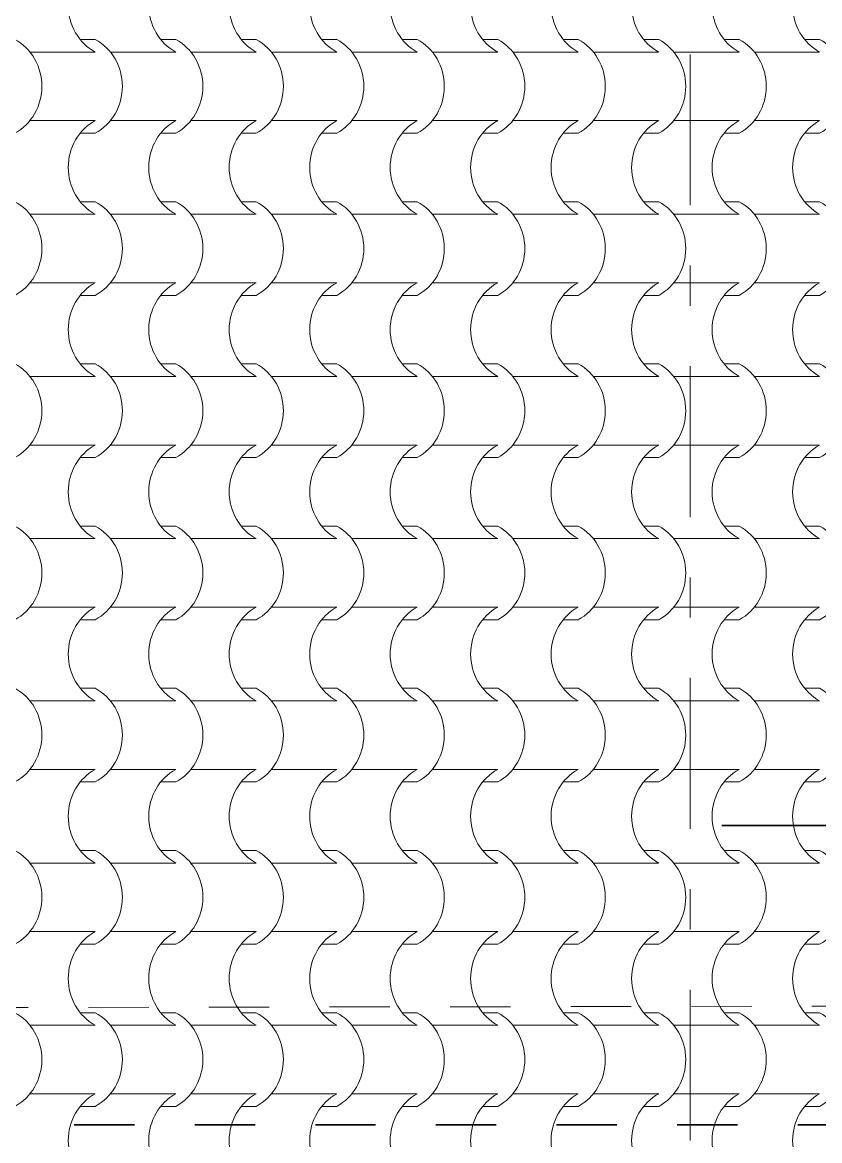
# Model space of a CAD drawing. Header units: millimetres. Extents: x -440 to 2671, y 0 to 297.
# Drawn here: x -202.77 to -174.78, y 100.95 to 140.17 of the extents above; entities that cross this region are included whole.
import ezdxf

# ---------------------------------------------------------------- set-up
doc = ezdxf.new("R2010")
doc.units = ezdxf.units.MM
doc.header["$MEASUREMENT"] = 0
doc.set_wipeout_variables(frame=1)
for name, pattern in [('- Двойно прекъснати линии', [10.936111, 5.291667, -2.116667, 1.411111, -2.116667]), ('- Прекъснати линия', [4.233333, 2.116667, -2.116667]), ('Wipeout_Contour', [1000, 0, -1000])]:
    doc.linetypes.add(name, pattern=pattern)
for name, color, linetype, lineweight, true_color in [('1', 7, 'Continuous', 13, 0x2b2b2b), ('65', 7, 'Continuous', 20, 0x4e4e4e), ('85', 7, 'Continuous', 20, 0x404040)]:
    doc.layers.add(name, color=color, linetype=linetype, lineweight=lineweight, true_color=true_color)
doc.layers.add('102', color=254, linetype='Continuous', lineweight=15)
doc.layers.add('41', color=7, linetype='Continuous', lineweight=35)

# ---------------------------------------------------------------- blocks, each defined once
blk = doc.blocks.new('*X45')
at = {"layer": '102', "color": 254, "linetype": 'Continuous', "lineweight": 15}
for p, q in [((239.451, 139.573), (239.978, 139.573)), ((242.276, 139.573), (242.803, 139.573)), ((245.102, 139.573), (245.628, 139.573)), ((247.927, 139.573), (248.454, 139.573)), ((250.752, 139.573), (251.279, 139.573)), ((253.578, 139.573), (254.105, 139.573)), ((256.403, 139.573), (256.93, 139.573)), ((259.229, 139.573), (259.755, 139.573)), ((262.054, 139.573), (262.581, 139.573)), ((264.879, 139.573), (265.406, 139.573)), ((237.686, 139.133), (238.832, 139.133)), ((238.832, 139.133), (239.978, 139.133)), ((240.511, 139.133), (241.657, 139.133)), ((241.657, 139.133), (242.803, 139.133)), ((243.337, 139.133), (244.483, 139.133)), ((244.483, 139.133), (245.628, 139.133)), ((246.162, 139.133), (247.308, 139.133)), ((247.308, 139.133), (248.454, 139.133)), ((248.987, 139.133), (250.133, 139.133)), ((250.133, 139.133), (251.279, 139.133)), ((251.813, 139.133), (252.959, 139.133)), ((252.959, 139.133), (254.105, 139.133)), ((254.638, 139.133), (255.784, 139.133)), ((255.784, 139.133), (256.93, 139.133)), ((257.464, 139.133), (258.609, 139.133)), ((258.609, 139.133), (259.755, 139.133)), ((260.289, 139.133), (261.435, 139.133)), ((261.435, 139.133), (262.581, 139.133)), ((263.114, 139.133), (264.26, 139.133)), ((264.26, 139.133), (265.406, 139.133)), ((237.686, 136.728), (238.832, 136.728)), ((238.832, 136.728), (239.978, 136.728)), ((240.511, 136.728), (241.657, 136.728)), ((241.657, 136.728), (242.803, 136.728)), ((243.337, 136.728), (244.483, 136.728)), ((244.483, 136.728), (245.628, 136.728)), ((246.162, 136.728), (247.308, 136.728)), ((247.308, 136.728), (248.454, 136.728)), ((248.987, 136.728), (250.133, 136.728)), ((250.133, 136.728), (251.279, 136.728)), ((251.813, 136.728), (252.959, 136.728)), ((252.959, 136.728), (254.105, 136.728)), ((254.638, 136.728), (255.784, 136.728)), ((255.784, 136.728), (256.93, 136.728)), ((257.464, 136.728), (258.609, 136.728)), ((258.609, 136.728), (259.755, 136.728)), ((260.289, 136.728), (261.435, 136.728)), ((261.435, 136.728), (262.581, 136.728)), ((263.114, 136.728), (264.26, 136.728)), ((264.26, 136.728), (265.406, 136.728)), ((239.451, 136.288), (239.978, 136.288)), ((242.276, 136.288), (242.803, 136.288)), ((245.102, 136.288), (245.628, 136.288)), ((247.927, 136.288), (248.454, 136.288)), ((250.752, 136.288), (251.279, 136.288)), ((253.578, 136.288), (254.105, 136.288)), ((256.403, 136.288), (256.93, 136.288)), ((259.229, 136.288), (259.755, 136.288)), ((262.054, 136.288), (262.581, 136.288)), ((264.879, 136.288), (265.406, 136.288)), ((239.451, 133.884), (239.978, 133.884)), ((242.276, 133.884), (242.803, 133.884)), ((245.102, 133.884), (245.628, 133.884)), ((247.927, 133.884), (248.454, 133.884)), ((250.752, 133.884), (251.279, 133.884)), ((253.578, 133.884), (254.105, 133.884)), ((256.403, 133.884), (256.93, 133.884)), ((259.229, 133.884), (259.755, 133.884)), ((262.054, 133.884), (262.581, 133.884)), ((264.879, 133.884), (265.406, 133.884)), ((237.686, 133.444), (238.832, 133.444)), ((238.832, 133.444), (239.978, 133.444)), ((240.511, 133.444), (241.657, 133.444)), ((241.657, 133.444), (242.803, 133.444)), ((243.337, 133.444), (244.483, 133.444)), ((244.483, 133.444), (245.628, 133.444)), ((246.162, 133.444), (247.308, 133.444)), ((247.308, 133.444), (248.454, 133.444)), ((248.987, 133.444), (250.133, 133.444)), ((250.133, 133.444), (251.279, 133.444)), ((251.813, 133.444), (252.959, 133.444)), ((252.959, 133.444), (254.105, 133.444)), ((254.638, 133.444), (255.784, 133.444)), ((255.784, 133.444), (256.93, 133.444)), ((257.464, 133.444), (258.609, 133.444)), ((258.609, 133.444), (259.755, 133.444)), ((260.289, 133.444), (261.435, 133.444)), ((261.435, 133.444), (262.581, 133.444)), ((263.114, 133.444), (264.26, 133.444)), ((264.26, 133.444), (265.406, 133.444)), ((237.686, 131.039), (238.832, 131.039)), ((238.832, 131.039), (239.978, 131.039)), ((240.511, 131.039), (241.657, 131.039)), ((241.657, 131.039), (242.803, 131.039)), ((243.337, 131.039), (244.483, 131.039)), ((244.483, 131.039), (245.628, 131.039)), ((246.162, 131.039), (247.308, 131.039)), ((247.308, 131.039), (248.454, 131.039)), ((248.987, 131.039), (250.133, 131.039)), ((250.133, 131.039), (251.279, 131.039)), ((251.813, 131.039), (252.959, 131.039)), ((252.959, 131.039), (254.105, 131.039)), ((254.638, 131.039), (255.784, 131.039)), ((255.784, 131.039), (256.93, 131.039)), ((257.464, 131.039), (258.609, 131.039)), ((258.609, 131.039), (259.755, 131.039)), ((260.289, 131.039), (261.435, 131.039)), ((261.435, 131.039), (262.581, 131.039)), ((263.114, 131.039), (264.26, 131.039)), ((264.26, 131.039), (265.406, 131.039)), ((239.451, 130.599), (239.978, 130.599)), ((242.276, 130.599), (242.803, 130.599)), ((245.102, 130.599), (245.628, 130.599)), ((247.927, 130.599), (248.454, 130.599)), ((250.752, 130.599), (251.279, 130.599)), ((253.578, 130.599), (254.105, 130.599)), ((256.403, 130.599), (256.93, 130.599)), ((259.229, 130.599), (259.755, 130.599)), ((262.054, 130.599), (262.581, 130.599)), ((264.879, 130.599), (265.406, 130.599)), ((239.451, 128.194), (239.978, 128.194)), ((242.276, 128.194), (242.803, 128.194)), ((245.102, 128.194), (245.628, 128.194)), ((247.927, 128.194), (248.454, 128.194)), ((250.752, 128.194), (251.279, 128.194)), ((253.578, 128.194), (254.105, 128.194)), ((256.403, 128.194), (256.93, 128.194)), ((259.229, 128.194), (259.755, 128.194)), ((262.054, 128.194), (262.581, 128.194)), ((264.879, 128.194), (265.406, 128.194)), ((237.686, 127.754), (238.832, 127.754)), ((238.832, 127.754), (239.978, 127.754)), ((240.511, 127.754), (241.657, 127.754)), ((241.657, 127.754), (242.803, 127.754)), ((243.337, 127.754), (244.483, 127.754)), ((244.483, 127.754), (245.628, 127.754)), ((246.162, 127.754), (247.308, 127.754)), ((247.308, 127.754), (248.454, 127.754)), ((248.987, 127.754), (250.133, 127.754)), ((250.133, 127.754), (251.279, 127.754)), ((251.813, 127.754), (252.959, 127.754)), ((252.959, 127.754), (254.105, 127.754)), ((254.638, 127.754), (255.784, 127.754)), ((255.784, 127.754), (256.93, 127.754)), ((257.464, 127.754), (258.609, 127.754)), ((258.609, 127.754), (259.755, 127.754)), ((260.289, 127.754), (261.435, 127.754)), ((261.435, 127.754), (262.581, 127.754)), ((263.114, 127.754), (264.26, 127.754)), ((264.26, 127.754), (265.406, 127.754)), ((237.686, 125.349), (238.832, 125.349)), ((238.832, 125.349), (239.978, 125.349)), ((240.511, 125.349), (241.657, 125.349)), ((241.657, 125.349), (242.803, 125.349)), ((243.337, 125.349), (244.483, 125.349)), ((244.483, 125.349), (245.628, 125.349)), ((246.162, 125.349), (247.308, 125.349)), ((247.308, 125.349), (248.454, 125.349)), ((248.987, 125.349), (250.133, 125.349)), ((250.133, 125.349), (251.279, 125.349)), ((251.813, 125.349), (252.959, 125.349)), ((252.959, 125.349), (254.105, 125.349)), ((254.638, 125.349), (255.784, 125.349)), ((255.784, 125.349), (256.93, 125.349)), ((257.464, 125.349), (258.609, 125.349)), ((258.609, 125.349), (259.755, 125.349)), ((260.289, 125.349), (261.435, 125.349)), ((261.435, 125.349), (262.581, 125.349)), ((263.114, 125.349), (264.26, 125.349)), ((264.26, 125.349), (265.406, 125.349)), ((239.451, 124.909), (239.978, 124.909)), ((242.276, 124.909), (242.803, 124.909)), ((245.102, 124.909), (245.628, 124.909)), ((247.927, 124.909), (248.454, 124.909)), ((250.752, 124.909), (251.279, 124.909)), ((253.578, 124.909), (254.105, 124.909)), ((256.403, 124.909), (256.93, 124.909)), ((259.229, 124.909), (259.755, 124.909)), ((262.054, 124.909), (262.581, 124.909)), ((264.879, 124.909), (265.406, 124.909)), ((239.451, 122.504), (239.978, 122.504)), ((242.276, 122.504), (242.803, 122.504)), ((245.102, 122.504), (245.628, 122.504)), ((247.927, 122.504), (248.454, 122.504)), ((250.752, 122.504), (251.279, 122.504)), ((253.578, 122.504), (254.105, 122.504)), ((256.403, 122.504), (256.93, 122.504)), ((259.229, 122.504), (259.755, 122.504)), ((262.054, 122.504), (262.581, 122.504)), ((264.879, 122.504), (265.406, 122.504)), ((237.686, 122.064), (238.832, 122.064)), ((238.832, 122.064), (239.978, 122.064)), ((240.511, 122.064), (241.657, 122.064)), ((241.657, 122.064), (242.803, 122.064)), ((243.337, 122.064), (244.483, 122.064)), ((244.483, 122.064), (245.628, 122.064)), ((246.162, 122.064), (247.308, 122.064)), ((247.308, 122.064), (248.454, 122.064)), ((248.987, 122.064), (250.133, 122.064)), ((250.133, 122.064), (251.279, 122.064)), ((251.813, 122.064), (252.959, 122.064)), ((252.959, 122.064), (254.105, 122.064)), ((254.638, 122.064), (255.784, 122.064)), ((255.784, 122.064), (256.93, 122.064)), ((257.464, 122.064), (258.609, 122.064)), ((258.609, 122.064), (259.755, 122.064)), ((260.289, 122.064), (261.435, 122.064)), ((261.435, 122.064), (262.581, 122.064)), ((263.114, 122.064), (264.26, 122.064)), ((264.26, 122.064), (265.406, 122.064)), ((237.686, 119.66), (238.832, 119.66)), ((238.832, 119.66), (239.978, 119.66)), ((240.511, 119.66), (241.657, 119.66)), ((241.657, 119.66), (242.803, 119.66)), ((243.337, 119.66), (244.483, 119.66)), ((244.483, 119.66), (245.628, 119.66)), ((246.162, 119.66), (247.308, 119.66)), ((247.308, 119.66), (248.454, 119.66)), ((248.987, 119.66), (250.133, 119.66)), ((250.133, 119.66), (251.279, 119.66)), ((251.813, 119.66), (252.959, 119.66)), ((252.959, 119.66), (254.105, 119.66)), ((254.638, 119.66), (255.784, 119.66)), ((255.784, 119.66), (256.93, 119.66)), ((257.464, 119.66), (258.609, 119.66)), ((258.609, 119.66), (259.755, 119.66)), ((260.289, 119.66), (261.435, 119.66)), ((261.435, 119.66), (262.581, 119.66)), ((263.114, 119.66), (264.26, 119.66)), ((264.26, 119.66), (265.406, 119.66)), ((239.451, 119.22), (239.978, 119.22)), ((242.276, 119.22), (242.803, 119.22)), ((245.102, 119.22), (245.628, 119.22)), ((247.927, 119.22), (248.454, 119.22)), ((250.752, 119.22), (251.279, 119.22)), ((253.578, 119.22), (254.105, 119.22)), ((256.403, 119.22), (256.93, 119.22)), ((259.229, 119.22), (259.755, 119.22)), ((262.054, 119.22), (262.581, 119.22)), ((264.879, 119.22), (265.406, 119.22)), ((239.451, 116.815), (239.978, 116.815)), ((242.276, 116.815), (242.803, 116.815)), ((245.102, 116.815), (245.628, 116.815)), ((247.927, 116.815), (248.454, 116.815)), ((250.752, 116.815), (251.279, 116.815)), ((253.578, 116.815), (254.105, 116.815)), ((256.403, 116.815), (256.93, 116.815)), ((259.229, 116.815), (259.755, 116.815)), ((262.054, 116.815), (262.581, 116.815)), ((264.879, 116.815), (265.406, 116.815)), ((237.686, 116.375), (238.832, 116.375)), ((238.832, 116.375), (239.978, 116.375)), ((240.511, 116.375), (241.657, 116.375)), ((241.657, 116.375), (242.803, 116.375)), ((243.337, 116.375), (244.483, 116.375)), ((244.483, 116.375), (245.628, 116.375)), ((246.162, 116.375), (247.308, 116.375)), ((247.308, 116.375), (248.454, 116.375)), ((248.987, 116.375), (250.133, 116.375)), ((250.133, 116.375), (251.279, 116.375)), ((251.813, 116.375), (252.959, 116.375)), ((252.959, 116.375), (254.105, 116.375)), ((254.638, 116.375), (255.784, 116.375)), ((255.784, 116.375), (256.93, 116.375)), ((257.464, 116.375), (258.609, 116.375)), ((258.609, 116.375), (259.755, 116.375)), ((260.289, 116.375), (261.435, 116.375)), ((261.435, 116.375), (262.581, 116.375)), ((263.114, 116.375), (264.26, 116.375)), ((264.26, 116.375), (265.406, 116.375)), ((237.686, 113.97), (238.832, 113.97)), ((238.832, 113.97), (239.978, 113.97)), ((240.511, 113.97), (241.657, 113.97)), ((241.657, 113.97), (242.803, 113.97)), ((243.337, 113.97), (244.483, 113.97)), ((244.483, 113.97), (245.628, 113.97)), ((246.162, 113.97), (247.308, 113.97)), ((247.308, 113.97), (248.454, 113.97)), ((248.987, 113.97), (250.133, 113.97)), ((250.133, 113.97), (251.279, 113.97)), ((251.813, 113.97), (252.959, 113.97)), ((252.959, 113.97), (254.105, 113.97)), ((254.638, 113.97), (255.784, 113.97)), ((255.784, 113.97), (256.93, 113.97)), ((257.464, 113.97), (258.609, 113.97)), ((258.609, 113.97), (259.755, 113.97)), ((260.289, 113.97), (261.435, 113.97)), ((261.435, 113.97), (262.581, 113.97)), ((263.114, 113.97), (264.26, 113.97)), ((264.26, 113.97), (265.406, 113.97)), ((239.451, 113.53), (239.978, 113.53)), ((242.276, 113.53), (242.803, 113.53)), ((245.102, 113.53), (245.628, 113.53)), ((247.927, 113.53), (248.454, 113.53)), ((250.752, 113.53), (251.279, 113.53)), ((253.578, 113.53), (254.105, 113.53)), ((256.403, 113.53), (256.93, 113.53)), ((259.229, 113.53), (259.755, 113.53)), ((262.054, 113.53), (262.581, 113.53)), ((264.879, 113.53), (265.406, 113.53)), ((239.451, 111.125), (239.978, 111.125)), ((242.276, 111.125), (242.803, 111.125)), ((245.102, 111.125), (245.628, 111.125)), ((247.927, 111.125), (248.454, 111.125)), ((250.752, 111.125), (251.279, 111.125)), ((253.578, 111.125), (254.105, 111.125)), ((256.403, 111.125), (256.93, 111.125)), ((259.229, 111.125), (259.755, 111.125)), ((262.054, 111.125), (262.581, 111.125)), ((264.879, 111.125), (265.406, 111.125)), ((237.686, 110.685), (238.832, 110.685)), ((238.832, 110.685), (239.978, 110.685)), ((240.511, 110.685), (241.657, 110.685)), ((241.657, 110.685), (242.803, 110.685)), ((243.337, 110.685), (244.483, 110.685)), ((244.483, 110.685), (245.628, 110.685)), ((246.162, 110.685), (247.308, 110.685)), ((247.308, 110.685), (248.454, 110.685)), ((248.987, 110.685), (250.133, 110.685)), ((250.133, 110.685), (251.279, 110.685)), ((251.813, 110.685), (252.959, 110.685)), ((252.959, 110.685), (254.105, 110.685)), ((254.638, 110.685), (255.784, 110.685)), ((255.784, 110.685), (256.93, 110.685)), ((257.464, 110.685), (258.609, 110.685)), ((258.609, 110.685), (259.755, 110.685)), ((260.289, 110.685), (261.435, 110.685)), ((261.435, 110.685), (262.581, 110.685)), ((263.114, 110.685), (264.26, 110.685)), ((264.26, 110.685), (265.406, 110.685)), ((237.686, 108.28), (238.832, 108.28)), ((238.832, 108.28), (239.978, 108.28)), ((240.511, 108.28), (241.657, 108.28)), ((241.657, 108.28), (242.803, 108.28)), ((243.337, 108.28), (244.483, 108.28)), ((244.483, 108.28), (245.628, 108.28)), ((246.162, 108.28), (247.308, 108.28)), ((247.308, 108.28), (248.454, 108.28)), ((248.987, 108.28), (250.133, 108.28)), ((250.133, 108.28), (251.279, 108.28)), ((251.813, 108.28), (252.959, 108.28)), ((252.959, 108.28), (254.105, 108.28)), ((254.638, 108.28), (255.784, 108.28)), ((255.784, 108.28), (256.93, 108.28)), ((257.464, 108.28), (258.609, 108.28)), ((258.609, 108.28), (259.755, 108.28)), ((260.289, 108.28), (261.435, 108.28)), ((261.435, 108.28), (262.581, 108.28)), ((263.114, 108.28), (264.26, 108.28)), ((264.26, 108.28), (265.406, 108.28)), ((239.451, 107.84), (239.978, 107.84)), ((242.276, 107.84), (242.803, 107.84)), ((245.102, 107.84), (245.628, 107.84)), ((247.927, 107.84), (248.454, 107.84)), ((250.752, 107.84), (251.279, 107.84)), ((253.578, 107.84), (254.105, 107.84)), ((256.403, 107.84), (256.93, 107.84)), ((259.229, 107.84), (259.755, 107.84)), ((262.054, 107.84), (262.581, 107.84)), ((264.879, 107.84), (265.406, 107.84)), ((239.451, 105.436), (239.978, 105.436)), ((242.276, 105.436), (242.803, 105.436)), ((245.102, 105.436), (245.628, 105.436)), ((247.927, 105.436), (248.454, 105.436)), ((250.752, 105.436), (251.279, 105.436)), ((253.578, 105.436), (254.105, 105.436)), ((256.403, 105.436), (256.93, 105.436)), ((259.229, 105.436), (259.755, 105.436)), ((262.054, 105.436), (262.581, 105.436)), ((264.879, 105.436), (265.406, 105.436)), ((237.686, 104.996), (238.832, 104.996)), ((238.832, 104.996), (239.978, 104.996)), ((240.511, 104.996), (241.657, 104.996)), ((241.657, 104.996), (242.803, 104.996)), ((243.337, 104.996), (244.483, 104.996)), ((244.483, 104.996), (245.628, 104.996)), ((246.162, 104.996), (247.308, 104.996)), ((247.308, 104.996), (248.454, 104.996)), ((248.987, 104.996), (250.133, 104.996)), ((250.133, 104.996), (251.279, 104.996)), ((251.813, 104.996), (252.959, 104.996)), ((252.959, 104.996), (254.105, 104.996)), ((254.638, 104.996), (255.784, 104.996)), ((255.784, 104.996), (256.93, 104.996)), ((257.464, 104.996), (258.609, 104.996)), ((258.609, 104.996), (259.755, 104.996)), ((260.289, 104.996), (261.435, 104.996)), ((261.435, 104.996), (262.581, 104.996)), ((263.114, 104.996), (264.26, 104.996)), ((264.26, 104.996), (265.406, 104.996)), ((237.686, 102.591), (238.832, 102.591)), ((238.832, 102.591), (239.978, 102.591)), ((240.511, 102.591), (241.657, 102.591)), ((241.657, 102.591), (242.803, 102.591)), ((243.337, 102.591), (244.483, 102.591)), ((244.483, 102.591), (245.628, 102.591)), ((246.162, 102.591), (247.308, 102.591)), ((247.308, 102.591), (248.454, 102.591)), ((248.987, 102.591), (250.133, 102.591)), ((250.133, 102.591), (251.279, 102.591)), ((251.813, 102.591), (252.959, 102.591)), ((252.959, 102.591), (254.105, 102.591)), ((254.638, 102.591), (255.784, 102.591)), ((255.784, 102.591), (256.93, 102.591)), ((257.464, 102.591), (258.609, 102.591)), ((258.609, 102.591), (259.755, 102.591)), ((260.289, 102.591), (261.435, 102.591)), ((261.435, 102.591), (262.581, 102.591)), ((263.114, 102.591), (264.26, 102.591)), ((264.26, 102.591), (265.406, 102.591)), ((239.451, 102.151), (239.978, 102.151)), ((242.276, 102.151), (242.803, 102.151)), ((245.102, 102.151), (245.628, 102.151)), ((247.927, 102.151), (248.454, 102.151)), ((250.752, 102.151), (251.279, 102.151)), ((253.578, 102.151), (254.105, 102.151)), ((256.403, 102.151), (256.93, 102.151)), ((259.229, 102.151), (259.755, 102.151)), ((262.054, 102.151), (262.581, 102.151)), ((264.879, 102.151), (265.406, 102.151))]:
    blk.add_line(p, q, dxfattribs=at)
for centre, major_axis, start_param, end_param in [((240.766, 140.781), (0, 1.849), 1.573772, 2.670554), ((243.592, 140.781), (0, 1.849), 1.573772, 2.670554), ((246.417, 140.781), (0, 1.849), 1.573772, 2.670554), ((249.242, 140.781), (0, 1.849), 1.573772, 2.670554), ((252.068, 140.781), (0, 1.849), 1.573772, 2.670554), ((254.893, 140.781), (0, 1.849), 1.573772, 2.670554), ((257.719, 140.781), (0, 1.849), 1.573772, 2.670554), ((260.544, 140.781), (0, 1.849), 1.573772, 2.670554), ((263.369, 140.781), (0, 1.849), 1.573772, 2.670554), ((266.195, 140.781), (0, 1.849), 1.573772, 2.670554), ((236.376, 137.931), (0, 1.839), 3.607672, 5.817106), ((239.201, 137.931), (0, 1.839), 3.607672, 5.817106), ((242.027, 137.931), (0, 1.839), 3.607672, 5.817106), ((244.852, 137.931), (0, 1.839), 3.607672, 5.817106), ((247.677, 137.931), (0, 1.839), 3.607672, 5.817106), ((250.503, 137.931), (0, 1.839), 3.607672, 5.817106), ((253.328, 137.931), (0, 1.839), 3.607672, 5.817106), ((256.154, 137.931), (0, 1.839), 3.607672, 5.817106), ((258.979, 137.931), (0, 1.839), 3.607672, 5.817106), ((261.804, 137.931), (0, 1.839), 3.607672, 5.817106), ((264.63, 137.931), (0, 1.839), 3.607672, 5.817106), ((240.766, 135.081), (0, 1.849), 0.471039, 1.56782), ((243.592, 135.081), (0, 1.849), 0.471039, 1.56782), ((246.417, 135.081), (0, 1.849), 0.471039, 1.56782), ((249.242, 135.081), (0, 1.849), 0.471039, 1.56782), ((252.068, 135.081), (0, 1.849), 0.471039, 1.56782), ((254.893, 135.081), (0, 1.849), 0.471039, 1.56782), ((257.719, 135.081), (0, 1.849), 0.471039, 1.56782), ((260.544, 135.081), (0, 1.849), 0.471039, 1.56782), ((263.369, 135.081), (0, 1.849), 0.471039, 1.56782), ((266.195, 135.081), (0, 1.849), 0.471039, 1.56782), ((240.766, 135.092), (0, 1.849), 1.573772, 2.670554), ((243.592, 135.092), (0, 1.849), 1.573772, 2.670554), ((246.417, 135.092), (0, 1.849), 1.573772, 2.670554), ((249.242, 135.092), (0, 1.849), 1.573772, 2.670554), ((252.068, 135.092), (0, 1.849), 1.573772, 2.670554), ((254.893, 135.092), (0, 1.849), 1.573772, 2.670554), ((257.719, 135.092), (0, 1.849), 1.573772, 2.670554), ((260.544, 135.092), (0, 1.849), 1.573772, 2.670554), ((263.369, 135.092), (0, 1.849), 1.573772, 2.670554), ((266.195, 135.092), (0, 1.849), 1.573772, 2.670554), ((236.376, 132.241), (0, 1.839), 3.607672, 5.817106), ((239.201, 132.241), (0, 1.839), 3.607672, 5.817106), ((242.027, 132.241), (0, 1.839), 3.607672, 5.817106), ((244.852, 132.241), (0, 1.839), 3.607672, 5.817106), ((247.677, 132.241), (0, 1.839), 3.607672, 5.817106), ((250.503, 132.241), (0, 1.839), 3.607672, 5.817106), ((253.328, 132.241), (0, 1.839), 3.607672, 5.817106), ((256.154, 132.241), (0, 1.839), 3.607672, 5.817106), ((258.979, 132.241), (0, 1.839), 3.607672, 5.817106), ((261.804, 132.241), (0, 1.839), 3.607672, 5.817106), ((264.63, 132.241), (0, 1.839), 3.607672, 5.817106), ((240.766, 129.391), (0, 1.849), 0.471039, 1.56782), ((243.592, 129.391), (0, 1.849), 0.471039, 1.56782), ((246.417, 129.391), (0, 1.849), 0.471039, 1.56782), ((249.242, 129.391), (0, 1.849), 0.471039, 1.56782), ((252.068, 129.391), (0, 1.849), 0.471039, 1.56782), ((254.893, 129.391), (0, 1.849), 0.471039, 1.56782), ((257.719, 129.391), (0, 1.849), 0.471039, 1.56782), ((260.544, 129.391), (0, 1.849), 0.471039, 1.56782), ((263.369, 129.391), (0, 1.849), 0.471039, 1.56782), ((266.195, 129.391), (0, 1.849), 0.471039, 1.56782), ((240.766, 129.402), (0, 1.849), 1.573772, 2.670554), ((243.592, 129.402), (0, 1.849), 1.573772, 2.670554), ((246.417, 129.402), (0, 1.849), 1.573772, 2.670554), ((249.242, 129.402), (0, 1.849), 1.573772, 2.670554), ((252.068, 129.402), (0, 1.849), 1.573772, 2.670554), ((254.893, 129.402), (0, 1.849), 1.573772, 2.670554), ((257.719, 129.402), (0, 1.849), 1.573772, 2.670554), ((260.544, 129.402), (0, 1.849), 1.573772, 2.670554), ((263.369, 129.402), (0, 1.849), 1.573772, 2.670554), ((266.195, 129.402), (0, 1.849), 1.573772, 2.670554), ((236.376, 126.552), (0, 1.839), 3.607672, 5.817106), ((239.201, 126.552), (0, 1.839), 3.607672, 5.817106), ((242.027, 126.552), (0, 1.839), 3.607672, 5.817106), ((244.852, 126.552), (0, 1.839), 3.607672, 5.817106), ((247.677, 126.552), (0, 1.839), 3.607672, 5.817106), ((250.503, 126.552), (0, 1.839), 3.607672, 5.817106), ((253.328, 126.552), (0, 1.839), 3.607672, 5.817106), ((256.154, 126.552), (0, 1.839), 3.607672, 5.817106), ((258.979, 126.552), (0, 1.839), 3.607672, 5.817106), ((261.804, 126.552), (0, 1.839), 3.607672, 5.817106), ((264.63, 126.552), (0, 1.839), 3.607672, 5.817106), ((240.766, 123.701), (0, 1.849), 0.471039, 1.56782), ((243.592, 123.701), (0, 1.849), 0.471039, 1.56782), ((246.417, 123.701), (0, 1.849), 0.471039, 1.56782), ((249.242, 123.701), (0, 1.849), 0.471039, 1.56782), ((252.068, 123.701), (0, 1.849), 0.471039, 1.56782), ((254.893, 123.701), (0, 1.849), 0.471039, 1.56782), ((257.719, 123.701), (0, 1.849), 0.471039, 1.56782), ((260.544, 123.701), (0, 1.849), 0.471039, 1.56782), ((263.369, 123.701), (0, 1.849), 0.471039, 1.56782), ((266.195, 123.701), (0, 1.849), 0.471039, 1.56782), ((240.766, 123.712), (0, 1.849), 1.573772, 2.670554), ((243.592, 123.712), (0, 1.849), 1.573772, 2.670554), ((246.417, 123.712), (0, 1.849), 1.573772, 2.670554), ((249.242, 123.712), (0, 1.849), 1.573772, 2.670554), ((252.068, 123.712), (0, 1.849), 1.573772, 2.670554), ((254.893, 123.712), (0, 1.849), 1.573772, 2.670554), ((257.719, 123.712), (0, 1.849), 1.573772, 2.670554), ((260.544, 123.712), (0, 1.849), 1.573772, 2.670554), ((263.369, 123.712), (0, 1.849), 1.573772, 2.670554), ((266.195, 123.712), (0, 1.849), 1.573772, 2.670554), ((236.376, 120.862), (0, 1.839), 3.607672, 5.817106), ((239.201, 120.862), (0, 1.839), 3.607672, 5.817106), ((242.027, 120.862), (0, 1.839), 3.607672, 5.817106), ((244.852, 120.862), (0, 1.839), 3.607672, 5.817106), ((247.677, 120.862), (0, 1.839), 3.607672, 5.817106), ((250.503, 120.862), (0, 1.839), 3.607672, 5.817106), ((253.328, 120.862), (0, 1.839), 3.607672, 5.817106), ((256.154, 120.862), (0, 1.839), 3.607672, 5.817106), ((258.979, 120.862), (0, 1.839), 3.607672, 5.817106), ((261.804, 120.862), (0, 1.839), 3.607672, 5.817106), ((264.63, 120.862), (0, 1.839), 3.607672, 5.817106), ((240.766, 118.012), (0, 1.849), 0.471039, 1.56782), ((243.592, 118.012), (0, 1.849), 0.471039, 1.56782), ((246.417, 118.012), (0, 1.849), 0.471039, 1.56782), ((249.242, 118.012), (0, 1.849), 0.471039, 1.56782), ((252.068, 118.012), (0, 1.849), 0.471039, 1.56782), ((254.893, 118.012), (0, 1.849), 0.471039, 1.56782), ((257.719, 118.012), (0, 1.849), 0.471039, 1.56782), ((260.544, 118.012), (0, 1.849), 0.471039, 1.56782), ((263.369, 118.012), (0, 1.849), 0.471039, 1.56782), ((266.195, 118.012), (0, 1.849), 0.471039, 1.56782), ((240.766, 118.023), (0, 1.849), 1.573772, 2.670554), ((243.592, 118.023), (0, 1.849), 1.573772, 2.670554), ((246.417, 118.023), (0, 1.849), 1.573772, 2.670554), ((249.242, 118.023), (0, 1.849), 1.573772, 2.670554), ((252.068, 118.023), (0, 1.849), 1.573772, 2.670554), ((254.893, 118.023), (0, 1.849), 1.573772, 2.670554), ((257.719, 118.023), (0, 1.849), 1.573772, 2.670554), ((260.544, 118.023), (0, 1.849), 1.573772, 2.670554), ((263.369, 118.023), (0, 1.849), 1.573772, 2.670554), ((266.195, 118.023), (0, 1.849), 1.573772, 2.670554), ((236.376, 115.172), (0, 1.839), 3.607672, 5.817106), ((239.201, 115.172), (0, 1.839), 3.607672, 5.817106), ((242.027, 115.172), (0, 1.839), 3.607672, 5.817106), ((244.852, 115.172), (0, 1.839), 3.607672, 5.817106), ((247.677, 115.172), (0, 1.839), 3.607672, 5.817106), ((250.503, 115.172), (0, 1.839), 3.607672, 5.817106), ((253.328, 115.172), (0, 1.839), 3.607672, 5.817106), ((256.154, 115.172), (0, 1.839), 3.607672, 5.817106), ((258.979, 115.172), (0, 1.839), 3.607672, 5.817106), ((261.804, 115.172), (0, 1.839), 3.607672, 5.817106), ((264.63, 115.172), (0, 1.839), 3.607672, 5.817106), ((240.766, 112.322), (0, 1.849), 0.471039, 1.56782), ((243.592, 112.322), (0, 1.849), 0.471039, 1.56782), ((246.417, 112.322), (0, 1.849), 0.471039, 1.56782), ((249.242, 112.322), (0, 1.849), 0.471039, 1.56782), ((252.068, 112.322), (0, 1.849), 0.471039, 1.56782), ((254.893, 112.322), (0, 1.849), 0.471039, 1.56782), ((257.719, 112.322), (0, 1.849), 0.471039, 1.56782), ((260.544, 112.322), (0, 1.849), 0.471039, 1.56782), ((263.369, 112.322), (0, 1.849), 0.471039, 1.56782), ((266.195, 112.322), (0, 1.849), 0.471039, 1.56782), ((240.766, 112.333), (0, 1.849), 1.573772, 2.670554), ((243.592, 112.333), (0, 1.849), 1.573772, 2.670554), ((246.417, 112.333), (0, 1.849), 1.573772, 2.670554), ((249.242, 112.333), (0, 1.849), 1.573772, 2.670554), ((252.068, 112.333), (0, 1.849), 1.573772, 2.670554), ((254.893, 112.333), (0, 1.849), 1.573772, 2.670554), ((257.719, 112.333), (0, 1.849), 1.573772, 2.670554), ((260.544, 112.333), (0, 1.849), 1.573772, 2.670554), ((263.369, 112.333), (0, 1.849), 1.573772, 2.670554), ((266.195, 112.333), (0, 1.849), 1.573772, 2.670554), ((236.376, 109.483), (0, 1.839), 3.607672, 5.817106), ((239.201, 109.483), (0, 1.839), 3.607672, 5.817106), ((242.027, 109.483), (0, 1.839), 3.607672, 5.817106), ((244.852, 109.483), (0, 1.839), 3.607672, 5.817106), ((247.677, 109.483), (0, 1.839), 3.607672, 5.817106), ((250.503, 109.483), (0, 1.839), 3.607672, 5.817106), ((253.328, 109.483), (0, 1.839), 3.607672, 5.817106), ((256.154, 109.483), (0, 1.839), 3.607672, 5.817106), ((258.979, 109.483), (0, 1.839), 3.607672, 5.817106), ((261.804, 109.483), (0, 1.839), 3.607672, 5.817106), ((264.63, 109.483), (0, 1.839), 3.607672, 5.817106), ((240.766, 106.633), (0, 1.849), 0.471039, 1.56782), ((243.592, 106.633), (0, 1.849), 0.471039, 1.56782), ((246.417, 106.633), (0, 1.849), 0.471039, 1.56782), ((249.242, 106.633), (0, 1.849), 0.471039, 1.56782), ((252.068, 106.633), (0, 1.849), 0.471039, 1.56782), ((254.893, 106.633), (0, 1.849), 0.471039, 1.56782), ((257.719, 106.633), (0, 1.849), 0.471039, 1.56782), ((260.544, 106.633), (0, 1.849), 0.471039, 1.56782), ((263.369, 106.633), (0, 1.849), 0.471039, 1.56782), ((266.195, 106.633), (0, 1.849), 0.471039, 1.56782), ((240.766, 106.644), (0, 1.849), 1.573772, 2.670554), ((243.592, 106.644), (0, 1.849), 1.573772, 2.670554), ((246.417, 106.644), (0, 1.849), 1.573772, 2.670554), ((249.242, 106.644), (0, 1.849), 1.573772, 2.670554), ((252.068, 106.644), (0, 1.849), 1.573772, 2.670554), ((254.893, 106.644), (0, 1.849), 1.573772, 2.670554), ((257.719, 106.644), (0, 1.849), 1.573772, 2.670554), ((260.544, 106.644), (0, 1.849), 1.573772, 2.670554), ((263.369, 106.644), (0, 1.849), 1.573772, 2.670554), ((266.195, 106.644), (0, 1.849), 1.573772, 2.670554), ((236.376, 103.793), (0, 1.839), 3.607672, 5.817106), ((239.201, 103.793), (0, 1.839), 3.607672, 5.817106), ((242.027, 103.793), (0, 1.839), 3.607672, 5.817106), ((244.852, 103.793), (0, 1.839), 3.607672, 5.817106), ((247.677, 103.793), (0, 1.839), 3.607672, 5.817106), ((250.503, 103.793), (0, 1.839), 3.607672, 5.817106), ((253.328, 103.793), (0, 1.839), 3.607672, 5.817106), ((256.154, 103.793), (0, 1.839), 3.607672, 5.817106), ((258.979, 103.793), (0, 1.839), 3.607672, 5.817106), ((261.804, 103.793), (0, 1.839), 3.607672, 5.817106), ((264.63, 103.793), (0, 1.839), 3.607672, 5.817106), ((240.766, 100.943), (0, 1.849), 0.471039, 1.56782), ((243.592, 100.943), (0, 1.849), 0.471039, 1.56782), ((246.417, 100.943), (0, 1.849), 0.471039, 1.56782), ((249.242, 100.943), (0, 1.849), 0.471039, 1.56782), ((252.068, 100.943), (0, 1.849), 0.471039, 1.56782), ((254.893, 100.943), (0, 1.849), 0.471039, 1.56782), ((257.719, 100.943), (0, 1.849), 0.471039, 1.56782), ((260.544, 100.943), (0, 1.849), 0.471039, 1.56782), ((263.369, 100.943), (0, 1.849), 0.471039, 1.56782), ((266.195, 100.943), (0, 1.849), 0.471039, 1.56782), ((240.766, 100.954), (0, 1.849), 1.573772, 2.670554), ((243.592, 100.954), (0, 1.849), 1.573772, 2.670554), ((246.417, 100.954), (0, 1.849), 1.573772, 2.670554), ((249.242, 100.954), (0, 1.849), 1.573772, 2.670554), ((252.068, 100.954), (0, 1.849), 1.573772, 2.670554), ((254.893, 100.954), (0, 1.849), 1.573772, 2.670554), ((257.719, 100.954), (0, 1.849), 1.573772, 2.670554), ((260.544, 100.954), (0, 1.849), 1.573772, 2.670554), ((263.369, 100.954), (0, 1.849), 1.573772, 2.670554), ((266.195, 100.954), (0, 1.849), 1.573772, 2.670554)]:
    blk.add_ellipse(centre, major_axis=major_axis, ratio=0.939693, start_param=start_param, end_param=end_param, dxfattribs=at)

msp = doc.modelspace()

# ---------------------------------------------------------------- wipeouts: each hides what was drawn before it
at = {"color": 254, "linetype": 'Wipeout_Contour', "lineweight": 0, "ltscale": 1886.276001}
msp.add_wipeout([(-96.817, 234.498), (-231.817, 234.498), (-231.817, 111.498), (-216.817, 96.498), (-96.817, 96.498), (-165.817, 165.498)], dxfattribs=at)

# ---------------------------------------------------------------- next in the draw order: linework, layer by layer
at = {"layer": '1', "linetype": '- Двойно прекъснати линии', "lineweight": 13}
msp.add_line((-179.324, 90.013), (-179.324, 238.503), dxfattribs=at)
at = {"layer": '41', "color": 7, "linetype": 'Continuous', "lineweight": 35, "flags": 128}
msp.add_lwpolyline([(-178.219, 112.001), (-157.504, 112.001)], dxfattribs=at)
at = {"layer": '41', "color": 7, "linetype": '- Прекъснати линия', "lineweight": 35, "flags": 128}
msp.add_lwpolyline([(-356.817, 96.498), (-356.817, 101.498), (-116.817, 101.498), (-116.817, 96.498)], close=True, dxfattribs=at)
at = {"layer": '85', "linetype": '- Прекъснати линия', "lineweight": 20}
msp.add_line((-395.184, 105.324), (-51.112, 105.854), dxfattribs=at)

# ---------------------------------------------------------------- next in the draw order: block references
at = {"layer": '65', "color": 251, "linetype": 'Continuous', "lineweight": 20, "true_color": 0x4e4e4e}
msp.add_blockref('*X45', (-440.188, 0), dxfattribs=at)

doc.saveas('drawing.dxf')
